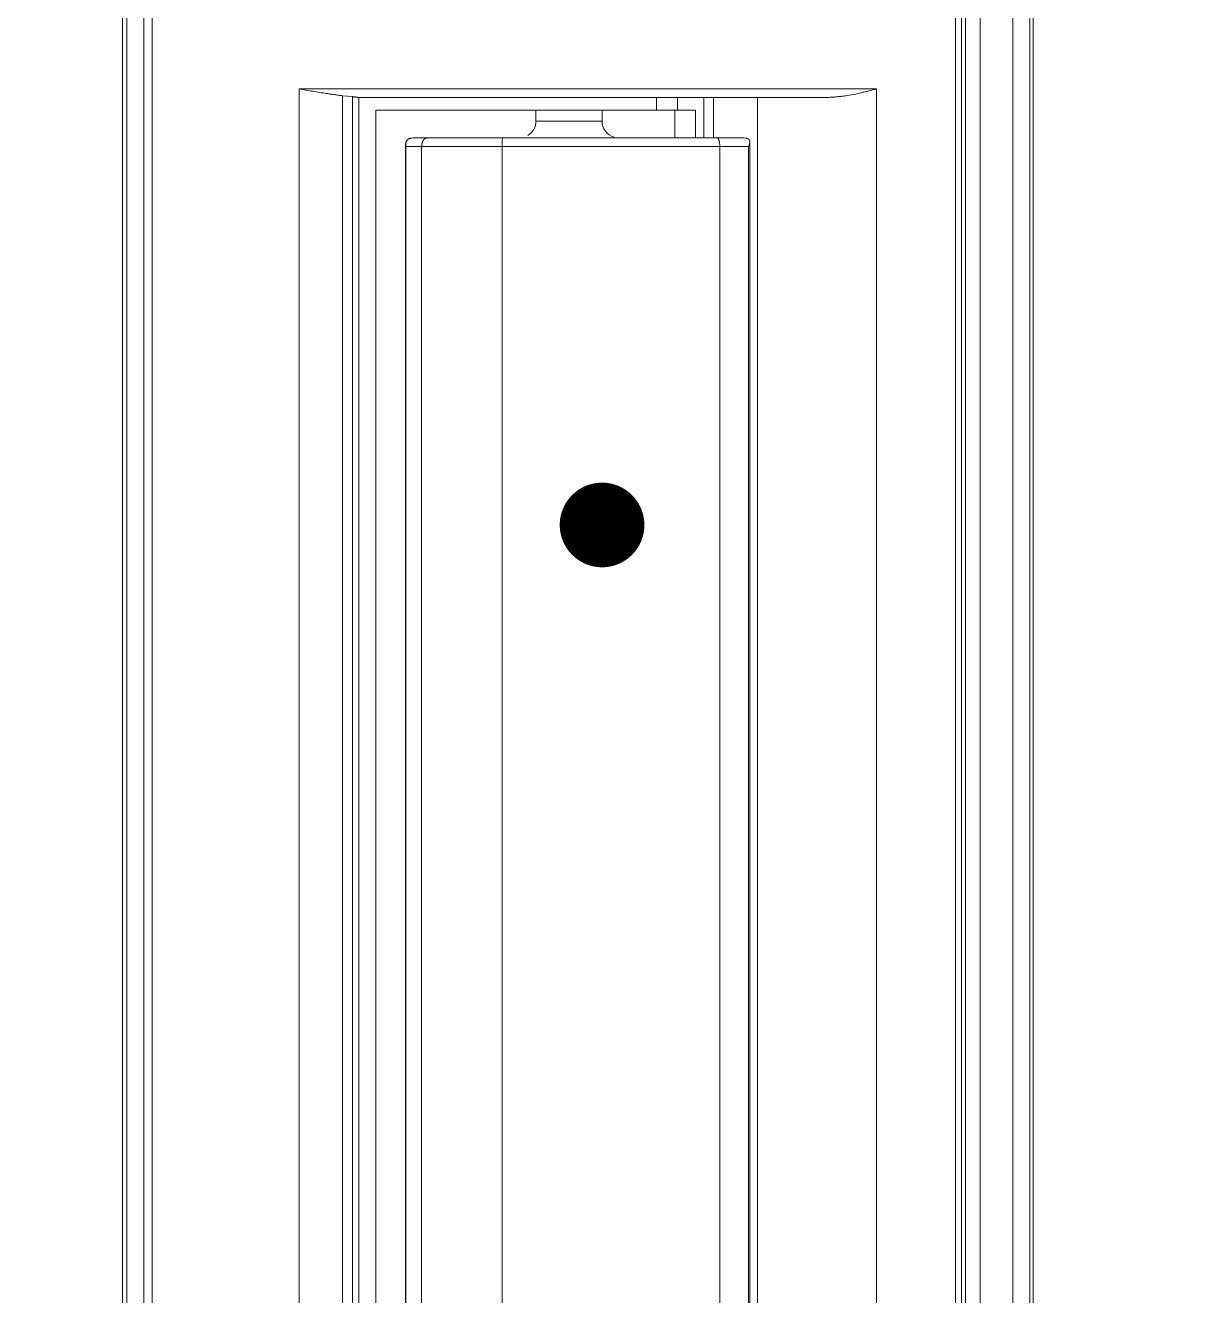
# Model space of a CAD drawing. Header units: metres. Extents: x -101133.8 to -101066.7, y -24899.3 to -24824.7.
# Drawn here: x -101106.4124 to -101106.2746, y -24853.4134 to -24853.2634 of the extents above; entities that cross this region are included whole.
import ezdxf

# ---------------------------------------------------------------- set-up
doc = ezdxf.new("R2010")
doc.units = ezdxf.units.M
doc.header["$LTSCALE"] = 0.2
doc.header["$PDSIZE"] = -5
doc.layers.add('CMT-CVC-MATERIEL', color=30, linetype='Continuous')
doc.layers.add('CMT-VRV1', color=5, linetype='Continuous')

# ---------------------------------------------------------------- blocks, each defined once
blk = doc.blocks.new('Cassette 600x600')
at = {"linetype": 'Continuous', "lineweight": 13}
for p, q in [((-19976.97, 551.21), (-19976.97, -35.19)), ((-19973.14, -35.19), (-19973.14, 551.21)), ((-19971.13, 551.21), (-19971.13, -35.19)), ((-19970.73, 551.21), (-19970.73, -35.19)), ((-20078.23, 72.81), (-20078.23, 443.21)), ((-20077.73, 443.21), (-20077.73, 72.81)), ((-20075.73, 104.51), (-20075.73, 411.51)), ((-20074.73, 104.51), (-20074.73, 411.51)), ((-19979.9, 104.51), (-19979.9, 411.51)), ((-19979.18, 411.51), (-19979.18, 104.51)), ((-19978.72, 411.51), (-19978.72, 104.51)), ((-20057.38, 400.51), (-19989.24, 400.51)), ((-20057.38, 115.51), (-20057.38, 400.51)), ((-19989.24, 400.51), (-19989.24, 115.51)), ((-20052.26, 399.7), (-20052.26, 116.31)), ((-20051.11, 399.59), (-20052.26, 399.7)), ((-20051.11, 116.42), (-20051.11, 399.59)), ((-19994.83, 399.51), (-20050.47, 399.51)), ((-20050.33, 399.51), (-20050.33, 116.51)), ((-20015.19, 398.01), (-20015.19, 399.51)), ((-20012.73, 399.51), (-20012.73, 398.01)), ((-20009.63, 394.71), (-20009.63, 399.51)), ((-20008.47, 394.71), (-20008.47, 399.51)), ((-20003.29, 116.51), (-20003.29, 399.51)), ((-20015.19, 398.01), (-20048.33, 398.01)), ((-20048.33, 398.01), (-20048.33, 118.01)), ((-20029.43, 398.01), (-20029.43, 396.71)), ((-20021.63, 396.71), (-20021.63, 398.01)), ((-20012.73, 398.01), (-20015.19, 398.01)), ((-20013.03, 398.01), (-20013.03, 394.71)), ((-20010.61, 398.01), (-20012.73, 398.01)), ((-20010.61, 398.01), (-20010.61, 394.71)), ((-20029.43, 396.71), (-20021.63, 396.71)), ((-20044.11, 394.7), (-20043.93, 394.71)), ((-20043.93, 394.71), (-20042.33, 394.71)), ((-20042.33, 394.71), (-20033.4, 394.71)), ((-20033.4, 394.71), (-20008.02, 394.71)), ((-20008.02, 394.71), (-20004.88, 394.71)), ((-20004.88, 394.71), (-20004.66, 394.69)), ((-20044.82, 393.97), (-20044.82, 122.04)), ((-20042.93, 393.71), (-20044.78, 393.71)), ((-20044.78, 393.71), (-20044.78, 122.31)), ((-20042.93, 393.71), (-20042.93, 122.31)), ((-20033.43, 393.71), (-20042.93, 393.71)), ((-20033.43, 393.71), (-20033.43, 122.31)), ((-20007.73, 393.71), (-20033.43, 393.71)), ((-20007.73, 393.71), (-20007.73, 122.31)), ((-20004.35, 393.71), (-20007.73, 393.71)), ((-20004.35, 122.31), (-20004.35, 393.71)), ((-20004.19, 121.78), (-20004.19, 394.23))]:
    blk.add_line(p, q, dxfattribs=at)
at = {"linetype": 'Continuous', "const_width": 5}
blk.add_lwpolyline([(-20024.13, 349.01, 1), (-20019.13, 349.01, 1)], format="xyb", close=True, dxfattribs=at)
at = {"linetype": 'Continuous', "lineweight": 13}
for centre, radius, start, end in [((-20031.43, 396.71), 2, 300.8445, 0), ((-20019.63, 396.71), 2, 180, 253.2061), ((-20026.04, 393.95), 7.4, 174.1787, 181.9347)]:
    blk.add_arc(centre, radius, start, end, dxfattribs=at)
for points, knots in [([(-20052.26, 399.7), (-20052.42, 399.72), (-20052.58, 399.74), (-20052.74, 399.76), (-20052.9, 399.79), (-20053.06, 399.81), (-20053.23, 399.83), (-20053.39, 399.85), (-20053.56, 399.88), (-20053.72, 399.9), (-20053.87, 399.92), (-20054, 399.94), (-20054.2, 399.97), (-20054.42, 400), (-20054.71, 400.05), (-20054.99, 400.09), (-20055.26, 400.14), (-20055.52, 400.18), (-20055.77, 400.22), (-20056.03, 400.27), (-20056.27, 400.31), (-20056.56, 400.36), (-20056.85, 400.41), (-20057.17, 400.47), (-20057.35, 400.5), (-20057.35, 400.5), (-20057.36, 400.5), (-20057.36, 400.5), (-20057.36, 400.5), (-20057.36, 400.5), (-20057.37, 400.5), (-20057.37, 400.5), (-20057.37, 400.5), (-20057.38, 400.5), (-20057.38, 400.5), (-20057.38, 400.5), (-20057.38, 400.51)], [0, 0, 0, 0, 1, 1, 1, 2, 2, 2, 3, 3, 3, 4, 4, 4, 5, 5, 5, 6, 6, 6, 7, 7, 7, 8, 8, 8, 9, 9, 9, 10, 10, 10, 11, 11, 11, 12, 12, 12, 12]), ([(-19989.24, 400.51), (-19989.25, 400.5), (-19989.25, 400.5), (-19989.25, 400.5), (-19989.25, 400.5), (-19989.25, 400.5), (-19989.26, 400.5), (-19989.26, 400.5), (-19989.26, 400.5), (-19989.26, 400.5), (-19989.26, 400.5), (-19989.26, 400.5), (-19989.27, 400.5), (-19989.46, 400.45), (-19989.82, 400.35), (-19990.14, 400.27), (-19990.46, 400.19), (-19990.74, 400.12), (-19991.02, 400.05), (-19991.31, 399.98), (-19991.6, 399.91), (-19991.92, 399.85), (-19992.24, 399.79), (-19992.58, 399.73), (-19992.83, 399.69), (-19993.03, 399.66), (-19993.17, 399.65), (-19993.33, 399.63), (-19993.48, 399.61), (-19993.66, 399.6), (-19993.83, 399.58), (-19994, 399.57), (-19994.16, 399.55), (-19994.33, 399.54), (-19994.49, 399.53), (-19994.66, 399.52), (-19994.83, 399.51)], [0, 0, 0, 0, 1, 1, 1, 2, 2, 2, 3, 3, 3, 4, 4, 4, 5, 5, 5, 6, 6, 6, 7, 7, 7, 8, 8, 8, 9, 9, 9, 10, 10, 10, 11, 11, 11, 12, 12, 12, 12]), ([(-20050.47, 399.51), (-20050.49, 399.51), (-20050.51, 399.51), (-20050.52, 399.51), (-20050.54, 399.51), (-20050.56, 399.51), (-20050.57, 399.52), (-20050.59, 399.52), (-20050.61, 399.52), (-20050.63, 399.52), (-20050.65, 399.53), (-20050.67, 399.53), (-20050.69, 399.53), (-20050.71, 399.54), (-20050.73, 399.54), (-20050.75, 399.54), (-20050.77, 399.55), (-20050.79, 399.55), (-20050.81, 399.56), (-20050.84, 399.56), (-20050.86, 399.56), (-20050.89, 399.57), (-20050.91, 399.57), (-20050.94, 399.58), (-20050.96, 399.58), (-20050.97, 399.58), (-20050.98, 399.58), (-20051, 399.58), (-20051.01, 399.58), (-20051.02, 399.58), (-20051.03, 399.59), (-20051.05, 399.59), (-20051.06, 399.59), (-20051.07, 399.59), (-20051.08, 399.59), (-20051.09, 399.59), (-20051.11, 399.59)], [0, 0, 0, 0, 1, 1, 1, 2, 2, 2, 3, 3, 3, 4, 4, 4, 5, 5, 5, 6, 6, 6, 7, 7, 7, 8, 8, 8, 9, 9, 9, 10, 10, 10, 11, 11, 11, 12, 12, 12, 12]), ([(-20044.78, 393.71), (-20044.78, 393.71), (-20044.78, 393.71), (-20044.78, 393.71), (-20044.78, 393.71), (-20044.78, 393.71), (-20044.78, 393.71), (-20044.78, 393.71), (-20044.78, 393.71), (-20044.78, 393.71), (-20044.78, 393.71), (-20044.78, 393.71), (-20044.78, 393.71), (-20044.78, 393.72), (-20044.78, 393.73), (-20044.79, 393.74), (-20044.79, 393.76), (-20044.79, 393.77), (-20044.79, 393.78), (-20044.8, 393.79), (-20044.8, 393.8), (-20044.8, 393.81), (-20044.8, 393.82), (-20044.81, 393.83), (-20044.81, 393.84), (-20044.81, 393.86), (-20044.81, 393.9), (-20044.82, 393.93), (-20044.82, 393.96), (-20044.82, 393.98), (-20044.82, 394.01), (-20044.82, 394.04), (-20044.81, 394.06), (-20044.81, 394.09), (-20044.8, 394.12), (-20044.8, 394.15), (-20044.79, 394.17), (-20044.79, 394.2), (-20044.78, 394.21), (-20044.77, 394.23), (-20044.77, 394.25), (-20044.76, 394.27), (-20044.75, 394.29), (-20044.74, 394.31), (-20044.73, 394.33), (-20044.72, 394.35), (-20044.71, 394.36), (-20044.69, 394.38), (-20044.68, 394.4), (-20044.67, 394.42), (-20044.66, 394.43), (-20044.65, 394.44), (-20044.64, 394.45), (-20044.63, 394.46), (-20044.62, 394.47), (-20044.6, 394.49), (-20044.59, 394.5), (-20044.58, 394.51), (-20044.56, 394.52), (-20044.55, 394.53), (-20044.54, 394.54), (-20044.52, 394.55), (-20044.52, 394.56), (-20044.51, 394.56), (-20044.5, 394.57), (-20044.48, 394.58), (-20044.47, 394.58), (-20044.46, 394.59), (-20044.45, 394.59), (-20044.44, 394.6), (-20044.43, 394.61), (-20044.42, 394.61), (-20044.4, 394.62), (-20044.39, 394.62), (-20044.38, 394.63), (-20044.37, 394.63), (-20044.36, 394.64), (-20044.34, 394.64), (-20044.33, 394.65), (-20044.32, 394.65), (-20044.31, 394.66), (-20044.29, 394.66), (-20044.28, 394.66), (-20044.27, 394.67), (-20044.25, 394.67), (-20044.24, 394.67), (-20044.23, 394.67), (-20044.22, 394.68), (-20044.2, 394.68), (-20044.19, 394.68), (-20044.18, 394.68), (-20044.17, 394.69), (-20044.16, 394.69), (-20044.14, 394.69), (-20044.13, 394.69), (-20044.12, 394.69), (-20044.11, 394.7)], [0, 0, 0, 0, 1, 1, 1, 2, 2, 2, 3, 3, 3, 4, 4, 4, 5, 5, 5, 6, 6, 6, 7, 7, 7, 8, 8, 8, 9, 9, 9, 10, 10, 10, 11, 11, 11, 12, 12, 12, 13, 13, 13, 14, 14, 14, 15, 15, 15, 16, 16, 16, 17, 17, 17, 18, 18, 18, 19, 19, 19, 20, 20, 20, 21, 21, 21, 22, 22, 22, 23, 23, 23, 24, 24, 24, 25, 25, 25, 26, 26, 26, 27, 27, 27, 28, 28, 28, 29, 29, 29, 30, 30, 30, 31, 31, 31, 32, 32, 32, 32]), ([(-20042.33, 394.71), (-20042.33, 394.71), (-20042.33, 394.7), (-20042.34, 394.7), (-20042.34, 394.7), (-20042.34, 394.7), (-20042.34, 394.7), (-20042.35, 394.7), (-20042.35, 394.7), (-20042.35, 394.7), (-20042.35, 394.7), (-20042.36, 394.7), (-20042.36, 394.7), (-20042.37, 394.7), (-20042.38, 394.7), (-20042.38, 394.7), (-20042.39, 394.7), (-20042.4, 394.7), (-20042.41, 394.7), (-20042.42, 394.69), (-20042.43, 394.69), (-20042.44, 394.69), (-20042.44, 394.69), (-20042.45, 394.68), (-20042.46, 394.68), (-20042.47, 394.68), (-20042.49, 394.67), (-20042.51, 394.66), (-20042.53, 394.65), (-20042.54, 394.64), (-20042.56, 394.63), (-20042.57, 394.62), (-20042.59, 394.61), (-20042.6, 394.59), (-20042.62, 394.58), (-20042.63, 394.57), (-20042.65, 394.55), (-20042.66, 394.54), (-20042.68, 394.52), (-20042.69, 394.51), (-20042.7, 394.49), (-20042.72, 394.47), (-20042.73, 394.45), (-20042.74, 394.43), (-20042.75, 394.41), (-20042.76, 394.39), (-20042.78, 394.37), (-20042.79, 394.35), (-20042.8, 394.33), (-20042.81, 394.31), (-20042.82, 394.29), (-20042.83, 394.26), (-20042.84, 394.24), (-20042.85, 394.21), (-20042.86, 394.19), (-20042.86, 394.17), (-20042.87, 394.14), (-20042.88, 394.11), (-20042.88, 394.09), (-20042.89, 394.06), (-20042.9, 394.04), (-20042.9, 394.01), (-20042.91, 393.98), (-20042.91, 393.96), (-20042.91, 393.93), (-20042.92, 393.9), (-20042.92, 393.87), (-20042.92, 393.85), (-20042.92, 393.82), (-20042.92, 393.79), (-20042.93, 393.76), (-20042.93, 393.73), (-20042.93, 393.71)], [0, 0, 0, 0, 1, 1, 1, 2, 2, 2, 3, 3, 3, 4, 4, 4, 5, 5, 5, 6, 6, 6, 7, 7, 7, 8, 8, 8, 9, 9, 9, 10, 10, 10, 11, 11, 11, 12, 12, 12, 13, 13, 13, 14, 14, 14, 15, 15, 15, 16, 16, 16, 17, 17, 17, 18, 18, 18, 19, 19, 19, 20, 20, 20, 21, 21, 21, 22, 22, 22, 23, 23, 23, 24, 24, 24, 24]), ([(-20008.02, 394.71), (-20008.02, 394.71), (-20008.02, 394.7), (-20008.02, 394.7), (-20008.02, 394.7), (-20008.02, 394.7), (-20008.01, 394.7), (-20008.01, 394.7), (-20008.01, 394.7), (-20008.01, 394.7), (-20008.01, 394.7), (-20008.01, 394.7), (-20008.01, 394.7), (-20008, 394.7), (-20008, 394.7), (-20007.99, 394.7), (-20007.99, 394.7), (-20007.99, 394.7), (-20007.98, 394.7), (-20007.98, 394.69), (-20007.97, 394.69), (-20007.97, 394.69), (-20007.97, 394.69), (-20007.96, 394.68), (-20007.96, 394.68), (-20007.95, 394.68), (-20007.94, 394.67), (-20007.93, 394.66), (-20007.93, 394.65), (-20007.92, 394.64), (-20007.91, 394.63), (-20007.9, 394.62), (-20007.9, 394.61), (-20007.89, 394.59), (-20007.88, 394.58), (-20007.87, 394.57), (-20007.87, 394.55), (-20007.86, 394.54), (-20007.85, 394.52), (-20007.85, 394.51), (-20007.84, 394.49), (-20007.83, 394.47), (-20007.83, 394.45), (-20007.82, 394.43), (-20007.82, 394.41), (-20007.81, 394.39), (-20007.8, 394.37), (-20007.8, 394.35), (-20007.79, 394.33), (-20007.79, 394.31), (-20007.78, 394.29), (-20007.78, 394.26), (-20007.77, 394.24), (-20007.77, 394.21), (-20007.77, 394.19), (-20007.76, 394.17), (-20007.76, 394.14), (-20007.76, 394.11), (-20007.75, 394.09), (-20007.75, 394.06), (-20007.75, 394.04), (-20007.74, 394.01), (-20007.74, 393.98), (-20007.74, 393.96), (-20007.74, 393.93), (-20007.74, 393.9), (-20007.74, 393.87), (-20007.73, 393.85), (-20007.73, 393.82), (-20007.73, 393.79), (-20007.73, 393.76), (-20007.73, 393.73), (-20007.73, 393.71)], [0, 0, 0, 0, 1, 1, 1, 2, 2, 2, 3, 3, 3, 4, 4, 4, 5, 5, 5, 6, 6, 6, 7, 7, 7, 8, 8, 8, 9, 9, 9, 10, 10, 10, 11, 11, 11, 12, 12, 12, 13, 13, 13, 14, 14, 14, 15, 15, 15, 16, 16, 16, 17, 17, 17, 18, 18, 18, 19, 19, 19, 20, 20, 20, 21, 21, 21, 22, 22, 22, 23, 23, 23, 24, 24, 24, 24]), ([(-20004.66, 394.69), (-20004.64, 394.69), (-20004.63, 394.69), (-20004.62, 394.69), (-20004.61, 394.68), (-20004.59, 394.68), (-20004.58, 394.68), (-20004.57, 394.68), (-20004.56, 394.67), (-20004.54, 394.67), (-20004.53, 394.67), (-20004.52, 394.66), (-20004.51, 394.66), (-20004.49, 394.66), (-20004.48, 394.65), (-20004.47, 394.65), (-20004.46, 394.64), (-20004.45, 394.64), (-20004.44, 394.64), (-20004.43, 394.63), (-20004.42, 394.63), (-20004.41, 394.62), (-20004.4, 394.62), (-20004.39, 394.61), (-20004.38, 394.6), (-20004.37, 394.6), (-20004.36, 394.59), (-20004.35, 394.59), (-20004.34, 394.58), (-20004.33, 394.57), (-20004.33, 394.56), (-20004.32, 394.56), (-20004.31, 394.55), (-20004.3, 394.54), (-20004.3, 394.54), (-20004.29, 394.53), (-20004.28, 394.52), (-20004.28, 394.51), (-20004.27, 394.5), (-20004.26, 394.49), (-20004.25, 394.47), (-20004.24, 394.46), (-20004.24, 394.45), (-20004.23, 394.43), (-20004.22, 394.42), (-20004.22, 394.41), (-20004.21, 394.39), (-20004.21, 394.38), (-20004.21, 394.37), (-20004.2, 394.35), (-20004.2, 394.33), (-20004.2, 394.31), (-20004.19, 394.29), (-20004.19, 394.27), (-20004.19, 394.25), (-20004.19, 394.22), (-20004.19, 394.2), (-20004.19, 394.18), (-20004.19, 394.16), (-20004.2, 394.14), (-20004.2, 394.12), (-20004.21, 394.09), (-20004.21, 394.06), (-20004.22, 394.03), (-20004.23, 394), (-20004.24, 393.97), (-20004.25, 393.94), (-20004.26, 393.91), (-20004.27, 393.88), (-20004.28, 393.85), (-20004.3, 393.82), (-20004.31, 393.78), (-20004.32, 393.76), (-20004.33, 393.76), (-20004.33, 393.75), (-20004.33, 393.75), (-20004.33, 393.74), (-20004.33, 393.74), (-20004.34, 393.74), (-20004.34, 393.73), (-20004.34, 393.73), (-20004.34, 393.72), (-20004.34, 393.72), (-20004.35, 393.71), (-20004.35, 393.71), (-20004.35, 393.71), (-20004.35, 393.71), (-20004.35, 393.71), (-20004.35, 393.71), (-20004.35, 393.71), (-20004.35, 393.71), (-20004.35, 393.71), (-20004.35, 393.71), (-20004.35, 393.71), (-20004.35, 393.71), (-20004.35, 393.71), (-20004.35, 393.71)], [0, 0, 0, 0, 1, 1, 1, 2, 2, 2, 3, 3, 3, 4, 4, 4, 5, 5, 5, 6, 6, 6, 7, 7, 7, 8, 8, 8, 9, 9, 9, 10, 10, 10, 11, 11, 11, 12, 12, 12, 13, 13, 13, 14, 14, 14, 15, 15, 15, 16, 16, 16, 17, 17, 17, 18, 18, 18, 19, 19, 19, 20, 20, 20, 21, 21, 21, 22, 22, 22, 23, 23, 23, 24, 24, 24, 25, 25, 25, 26, 26, 26, 27, 27, 27, 28, 28, 28, 29, 29, 29, 30, 30, 30, 31, 31, 31, 32, 32, 32, 32])]:
    blk.add_open_spline(points, degree=3, knots=knots, dxfattribs=at)
at = {"linetype": 'Continuous', "lineweight": 25}
blk.add_point((-20021.63, 349.01), dxfattribs=at)

msp = doc.modelspace()

# ---------------------------------------------------------------- linework, layer by layer
at = {"layer": 'CMT-VRV1', "linetype": 'Continuous'}
for points in [[(-101106.77435, -24851.97888), (-101106.77435, -24852.21158), (-101106.65348, -24852.54733), (-101106.16383, -24853.0091), (-101106.16383, -24853.68777), (-101106.27573, -24854.26148), (-101106.11676, -24854.44505)], [(-101106.74935, -24851.97888), (-101106.74935, -24852.20722), (-101106.63198, -24852.53324), (-101106.13883, -24852.99832), (-101106.13883, -24853.69018), (-101106.24886, -24854.25432), (-101106.09787, -24854.42868)]]:
    msp.add_open_spline(points, degree=3, dxfattribs=at)

# ---------------------------------------------------------------- block references
at = {"layer": 'CMT-CVC-MATERIEL', "xscale": 0.001, "yscale": 0.001, "zscale": 0.001}
msp.add_blockref('Cassette 600x600', (-101086.32269, -24853.67138), dxfattribs=at)

doc.saveas('drawing.dxf')
